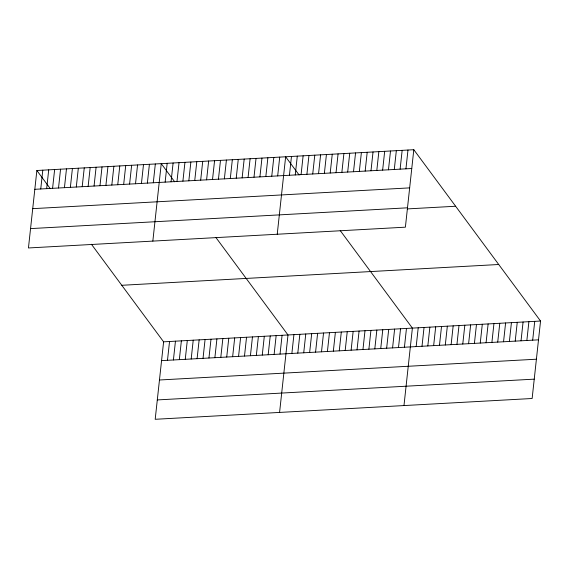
<?xml version="1.0" encoding="UTF-8"?>
<svg xmlns="http://www.w3.org/2000/svg" width="569" height="569" viewBox="0 0 569 569"><rect width="100%" height="100%" fill="white"/><g stroke="black" fill="none" stroke-linecap="round" stroke-linejoin="round"><path stroke-width="0.85" d="M36.864 170.501L28.45 247.963L405.391 227.173L413.805 149.711L36.864 170.501L50.307 188.673M40.748 188.979L42.789 170.174M46.672 188.652L48.714 169.847M52.59 188.325L54.638 169.519M58.515 187.998L60.556 169.192M64.439 187.67L66.481 168.865M70.364 187.343L72.405 168.538M76.289 187.016L78.33 168.211M82.206 186.689L84.255 167.883M88.131 186.369L90.172 167.563M94.056 186.042L96.097 167.236M99.98 185.714L102.022 166.909M105.905 185.387L107.946 166.582M111.823 185.06L113.871 166.255M117.747 184.733L119.796 165.928M123.672 184.406L125.713 165.6M129.597 184.079L131.638 165.273M135.522 183.751L137.563 164.946M141.446 183.424L143.488 164.619M147.364 183.097L149.412 164.292M153.289 182.77L155.33 163.964M152.841 241.1L161.255 163.637L174.697 181.81M165.138 182.116L167.179 163.31M171.063 181.796L173.104 162.983M176.98 181.468L179.029 162.663M91.424 244.25L163.609 341.827L155.195 419.289L532.136 398.499L540.55 321.037L413.805 149.711M182.905 181.141L184.946 162.336M167.485 360.305L169.534 341.5M188.83 180.814L190.871 162.009M173.41 359.978L175.451 341.172M194.754 180.487L196.796 161.681M179.335 359.651L181.376 340.845M200.679 180.16L202.72 161.354M185.259 359.324L187.301 340.518M206.597 179.832L208.645 161.027M191.184 358.996L193.225 340.191M212.522 179.505L214.57 160.7M197.102 358.669L199.15 339.864M218.446 179.178L220.488 160.373M203.026 358.349L205.068 339.544M224.371 178.851L226.412 160.045M208.951 358.022L210.992 339.216M230.296 178.524L232.337 159.718M214.876 357.695L216.917 338.889M236.22 178.197L238.262 159.391M220.8 357.368L222.842 338.562M242.138 177.869L244.186 159.064M226.725 357.04L228.766 338.235M248.063 177.542L250.104 158.737M232.643 356.713L234.691 337.908M253.987 177.215L256.029 158.41M238.567 356.386L240.609 337.581M259.912 176.895L261.953 158.09M244.492 356.059L246.533 337.253M265.837 176.568L267.878 157.762M250.417 355.732L252.458 336.926M271.754 176.241L273.803 157.435M256.342 355.405L258.383 336.599M277.679 175.913L279.72 157.108M262.259 355.077L264.308 336.272M277.231 234.243L285.645 156.781L299.088 174.953M268.184 354.75L270.225 335.945M289.429 175.266L291.47 156.461M274.109 354.423L276.15 335.618M295.254 174.946L297.295 156.134M280.033 354.096L282.075 335.29M301.079 174.619L303.121 155.814M279.585 412.425L287.999 334.97L215.815 237.387M306.904 174.299L308.946 155.493M291.876 353.449L293.924 334.643M312.73 173.979L314.778 155.173M297.8 353.121L299.842 334.316M318.555 173.659L320.603 154.853M303.725 352.794L305.766 333.989M324.38 173.339L326.428 154.533M309.65 352.467L311.691 333.662M330.205 173.012L332.253 154.206M315.575 352.14L317.616 333.334M336.03 172.692L338.078 153.886M321.499 351.813L323.541 333.007M341.862 172.371L343.904 153.566M327.417 351.486L329.465 332.68M347.687 172.051L349.729 153.246M333.342 351.158L335.383 332.353M353.513 171.731L355.554 152.926M339.266 350.831L341.308 332.026M359.338 171.411L361.379 152.606M345.191 350.504L347.232 331.699M365.163 171.084L367.204 152.279M351.116 350.177L353.157 331.371M370.988 170.764L373.029 151.959M357.033 349.85L359.082 331.044M376.813 170.444L378.854 151.638M362.958 349.522L364.999 330.717M382.638 170.124L384.68 151.318M368.883 349.202L370.924 330.39M388.463 169.804L390.505 150.998M374.807 348.875L376.849 330.07M394.289 169.484L396.33 150.678M400.114 169.157L402.155 150.351M380.732 348.548L382.773 329.743M405.939 168.837L407.98 150.031M386.65 348.221L388.698 329.415M392.574 347.894L394.623 329.088M398.499 347.567L400.54 328.761M404.424 347.239L406.465 328.434M403.976 405.569L412.39 328.107L340.205 230.53M416.174 346.592L418.215 327.787M421.999 346.272L424.04 327.467M427.824 345.945L429.865 327.139M433.649 345.625L435.69 326.819M439.474 345.305L441.516 326.499M445.299 344.985L447.341 326.179M451.125 344.665L453.166 325.859M456.95 344.345L458.991 325.539M462.775 344.017L464.816 325.212M468.6 343.697L470.641 324.892M474.425 343.377L476.466 324.572M480.25 343.057L482.299 324.252M486.075 342.737L488.124 323.932M491.901 342.417L493.949 323.612M497.726 342.09L499.774 323.284M503.551 341.77L505.599 322.964M509.383 341.45L511.424 322.644M515.208 341.13L517.249 322.324M521.033 340.81L523.075 322.004M526.858 340.49L528.9 321.684M532.684 340.162L534.725 321.357M34.823 189.306L411.764 168.516M32.718 208.659L409.659 187.877M30.555 228.603L407.496 207.813M407.361 208.908L455.634 206.248M121.78 285.289L498.729 264.5M163.609 341.827L540.55 321.037M161.568 360.632L538.509 339.842M159.462 379.992L536.403 359.203M157.293 399.929L534.241 379.146"/></g></svg>
